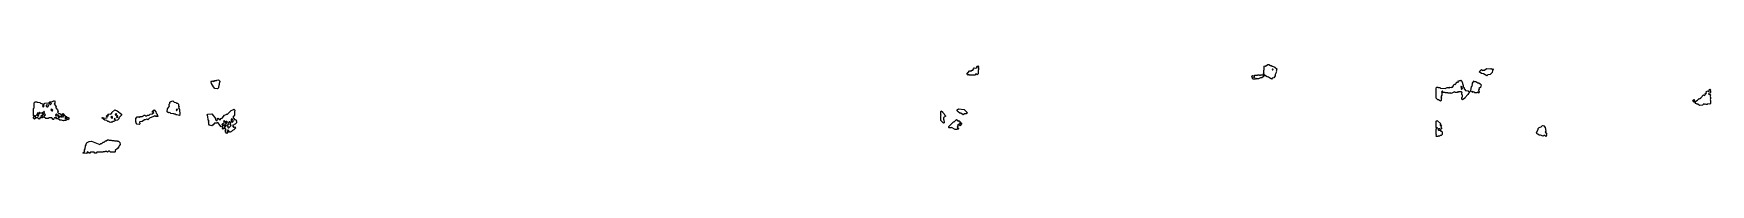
# Model space of a CAD drawing. Header units: millimetres. Extents: x 0 to 6120, y 0 to 324.
import ezdxf

# ---------------------------------------------------------------- set-up
doc = ezdxf.new("R2010")
doc.units = ezdxf.units.MM
doc.layers.add('Y', color=7, linetype='Continuous')

msp = doc.modelspace()

# ---------------------------------------------------------------- linework, layer by layer
at = {"layer": 'Y'}
for points in [[(3406.9, 289.4), (3416, 301.6), (3418.9, 301.6), (3420.3, 300.2), (3425.8, 304.5), (3427.2, 303.1), (3432, 309.4), (3430.6, 310.8), (3432.8, 313.1), (3438.3, 311.6), (3441.2, 313.1), (3442.5, 311.7), (3444.5, 313.7), (3443.1, 315.1), (3444.5, 318), (3446.7, 320.2), (3448.9, 318), (3447.5, 315.1), (3448.9, 313.7), (3448.9, 305.1), (3447.5, 303.6), (3447.5, 290.8), (3443.9, 287.1), (3439.8, 290), (3435.6, 285.7), (3416, 285.7), (3413.3, 288.5), (3410.5, 285.7), (3406.9, 289.4)], [(4489.4, 290.9), (4492, 293.7), (4490.7, 295.1), (4490.7, 303.7), (4492.1, 305.1), (4492.1, 318), (4494.1, 320.2), (4496.8, 318.8), (4504.8, 324.5), (4508.9, 324.5), (4514.2, 321.6), (4516.9, 321.6), (4519.6, 318.8), (4522.2, 318.8), (4530.3, 314.5), (4539, 308), (4536.3, 305.1), (4536.3, 302.2), (4535, 300.8), (4536.3, 298), (4532.3, 287.9), (4532.3, 283.6), (4526.3, 275.7), (4520.9, 274.3), (4518.2, 271.4), (4507.5, 278.6), (4502.1, 280), (4489.4, 287.9), (4489.4, 290.9)], [(4524.1, 306.5), (4522.2, 308.5), (4520.3, 306.5), (4522.2, 304.5), (4524.1, 306.5)], [(5292.1, 290), (5285.3, 291.4), (5276.4, 298), (5285.4, 305.9), (5289.4, 303.1), (5290.8, 304.5), (5296.2, 304.5), (5303, 310.2), (5317.9, 308.8), (5320.6, 310.2), (5323.3, 307.4), (5326, 308.8), (5328.2, 306.5), (5325.4, 302.2), (5324.1, 295.1), (5320.7, 291.5), (5316.6, 288.6), (5308.5, 287.2), (5304.4, 282.8), (5292.1, 290)], [(661.9, 237.2), (656.4, 243.6), (649.1, 255.1), (647.9, 260.8), (651, 264.5), (655.9, 263.1), (658.4, 264.5), (659.6, 263.1), (661.9, 265.9), (668, 265.9), (669.2, 267.3), (675.4, 268.8), (679.7, 263.7), (679.7, 262.2), (677.3, 255.1), (677.3, 250.8), (676, 249.4), (676, 245.1), (674.8, 243.6), (674.8, 239.4), (671.7, 235.7), (661.9, 237.2)], [(4455.4, 283.1), (4458.1, 285.9), (4467.4, 285.9), (4468.8, 287.3), (4472.8, 287.3), (4474.2, 285.9), (4478.1, 285.9), (4479.4, 287.3), (4486.2, 287.3), (4491, 282.2), (4483.5, 275.7), (4478.2, 275.7), (4471.5, 272.9), (4464.8, 272.9), (4462.1, 274.3), (4459.5, 271.4), (4450.7, 270.7), (4446.7, 282.3), (4448.7, 284.5), (4455.4, 283.1)], [(4455.4, 281.4), (4452.3, 279.4), (4454.1, 277.4), (4457.3, 279.4), (4455.4, 281.4)], [(5119.4, 202.2), (5119.4, 239.4), (5121.5, 241.6), (5125.7, 241.6), (5127, 240.2), (5133.8, 240.2), (5135.1, 238.8), (5152.7, 237.3), (5159.4, 240.2), (5164.9, 240.2), (5166.2, 238.8), (5168.9, 241.6), (5174.3, 240.2), (5175.7, 241.6), (5178.4, 241.6), (5183.1, 246.6), (5183.1, 249.4), (5186.5, 253.1), (5189.2, 251.7), (5192.5, 255.1), (5192.5, 258), (5194.6, 260.2), (5197.4, 260.2), (5198.7, 258.8), (5200.6, 260.8), (5199.3, 263.7), (5201.4, 266), (5202.8, 264.5), (5204.2, 266), (5205.5, 264.5), (5209.6, 267.4), (5213, 263.7), (5218.5, 248), (5218.5, 243.7), (5221.2, 240.8), (5219.8, 238), (5225.9, 230.2), (5236.7, 228.8), (5241.5, 225.1), (5234.7, 215), (5223.9, 203.6), (5223.9, 202.2), (5215, 195.7), (5212.9, 197.9), (5212.9, 203.7), (5215.6, 206.6), (5215.6, 212.2), (5212.9, 215.1), (5212.9, 220.9), (5214.2, 222.2), (5212.2, 224.3), (5201.4, 224.3), (5200.1, 225.7), (5197.4, 222.9), (5193.3, 222.9), (5192, 224.2), (5190.7, 222.9), (5187.9, 222.9), (5186.5, 224.3), (5174.3, 218.6), (5173, 220), (5163.5, 220), (5162.1, 221.4), (5154, 221.4), (5152.7, 222.9), (5144.5, 222.9), (5142.4, 225.1), (5143.8, 226.5), (5141.9, 228.5), (5138.6, 225.1), (5139.9, 223.7), (5139.9, 212.2), (5137.3, 209.4), (5138.6, 208), (5135.9, 205.1), (5138.6, 202.3), (5137.2, 199.4), (5137.2, 193.6), (5135.1, 191.4), (5128.3, 195.7), (5125.6, 195.7), (5119.4, 202.2)], [(5215.5, 236.5), (5212.8, 239.4), (5214.2, 242.2), (5210.9, 245.7), (5209, 242.3), (5211.7, 239.4), (5210.4, 238), (5211.7, 236.5), (5210.4, 235.1), (5212.3, 233.1), (5215.5, 236.5)], [(5261, 221.4), (5255.6, 224.3), (5254.2, 222.8), (5251.5, 225.7), (5248.8, 224.3), (5243.9, 227.9), (5245.4, 229.4), (5248.1, 243.7), (5252.1, 248), (5250.7, 250.8), (5252.1, 252.3), (5252.1, 256.6), (5258.3, 264.5), (5259.7, 263.1), (5263.8, 263.1), (5271.9, 257.3), (5274.6, 257.3), (5280, 254.5), (5283.5, 250.8), (5280.7, 240.8), (5275.4, 236.5), (5276.7, 233.7), (5274, 230.8), (5276.7, 225.1), (5275.4, 223.7), (5276.7, 222.2), (5274.6, 220), (5270.5, 224.2), (5267.8, 221.4), (5261, 221.4)], [(71.8, 124.3), (66.3, 130), (56.6, 130), (53.8, 127.1), (45.4, 127.1), (39, 132.2), (40.4, 138), (43.2, 140.8), (39, 145.1), (40.4, 146.5), (38.4, 148.5), (37.1, 147.1), (31.5, 150), (29.5, 148), (35, 142.3), (35, 140.8), (32.9, 138.6), (28.7, 138.6), (26.7, 136.5), (30.1, 133.1), (32.9, 134.5), (35.1, 132.2), (32.9, 130), (30.1, 131.4), (28.7, 130), (25.9, 132.8), (20.3, 125.7), (14.7, 130), (9.2, 130), (3.6, 125.7), (0, 129.3), (0, 132.3), (2.2, 134.5), (5, 133.1), (8.3, 136.5), (6.4, 138.5), (2.2, 135.7), (0, 137.9), (0, 163.7), (2.8, 166.6), (2.8, 185.1), (6.3, 188.8), (12, 188.8), (13.4, 187.3), (23.1, 185.9), (25.9, 183.1), (32.9, 181.6), (37, 178.8), (41.2, 183.1), (55.2, 184.5), (60.8, 178.8), (62.1, 178.8), (65.5, 182.2), (63.5, 184.3), (59.3, 184.3), (57.1, 186.5), (59.3, 188.8), (69.1, 190.2), (76.1, 193.1), (78.3, 190.9), (78.3, 183.6), (75.5, 179.4), (82.5, 170.8), (81.1, 169.3), (81.1, 166.6), (88, 159.4), (89.4, 153.7), (88, 150.8), (92.8, 145.9), (95.6, 145.9), (103.4, 140.8), (97.8, 135.1), (99.8, 133.1), (105.3, 133.1), (106.7, 134.5), (108.1, 133.1), (110.1, 135.1), (104.5, 143.7), (106.7, 146), (115.2, 135.9), (119.3, 134.5), (122.1, 131.6), (126.3, 131.6), (128.4, 129.4), (128.4, 125), (124.9, 122.8), (119.9, 126.5), (116.5, 131.4), (114.5, 129.4), (120.1, 122.2), (117.9, 120), (111, 120), (109.6, 118.6), (102.5, 121.4), (95.6, 121.4), (88.6, 127.1), (84.4, 125.7), (82.2, 128), (85, 130.8), (83, 132.8), (78.9, 130), (76.1, 130), (74.1, 128), (75.5, 126.5), (73.3, 124.3), (71.8, 124.3)], [(501.2, 145.7), (497, 150), (492.9, 148.6), (487.9, 152.2), (489.3, 162.3), (496.2, 172.2), (493.4, 175.1), (494.9, 176.6), (494.9, 179.4), (497.6, 182.3), (497.6, 186.6), (501.2, 190.2), (508.2, 191.6), (513.8, 187.3), (519.4, 185.9), (522.2, 183.1), (525, 183.1), (528.5, 179.4), (528.5, 172.3), (531.3, 169.4), (528.5, 166.5), (532.7, 160.9), (534.1, 142.3), (535.5, 140.8), (533.3, 138.6), (523.5, 141.4), (519.3, 141.4), (517.9, 142.9), (513.7, 142.9), (512.3, 144.3), (501.2, 145.7)], [(6056.1, 193.7), (6059.6, 197.4), (6061.8, 195.1), (6060.4, 192.3), (6063.2, 189.4), (6061, 187.1), (6058.9, 187.9), (6056.1, 193.7)], [(6074.6, 180), (6071.9, 180), (6067.7, 182.9), (6062.9, 188), (6073.2, 194.5), (6078.7, 200.2), (6080.1, 198.8), (6085.5, 203), (6095.1, 214.5), (6099.2, 211.7), (6102.5, 215.1), (6099.7, 218), (6101.9, 220.2), (6104.6, 218.8), (6106.6, 220.8), (6103.8, 223.7), (6107.4, 227.4), (6108.7, 226), (6111.5, 228.8), (6114.2, 226), (6117.5, 229.4), (6116.1, 232.3), (6118.3, 234.5), (6120.5, 232.3), (6119.1, 229.4), (6120.5, 228), (6120.5, 222.2), (6118.3, 220), (6116.9, 221.4), (6113.7, 218), (6116.9, 214.5), (6118.3, 216), (6120.5, 213.7), (6119.1, 209.4), (6120.5, 208), (6119.1, 206.5), (6120.5, 205.1), (6120.5, 199.3), (6119.1, 198), (6120.5, 196.5), (6119.1, 195.1), (6120.5, 193.7), (6120.5, 182.2), (6118.3, 180), (6111.5, 181.4), (6108.8, 178.6), (6104.6, 178.6), (6103.3, 180), (6100.6, 178.6), (6096.5, 181.4), (6091, 175.7), (6080.7, 175), (6074.6, 180)], [(16.2, 148.6), (12.8, 145.1), (14.2, 143.7), (11.4, 140.8), (16.1, 135.9), (19.5, 138), (15.3, 143.7), (17.5, 145.9), (21.7, 144.5), (25.1, 148), (23.1, 150), (18.9, 147.1), (16.2, 148.6)], [(37, 177.1), (32.3, 173.7), (35.6, 168.8), (39, 173.7), (37, 177.1)], [(40.4, 152.2), (38.4, 154.2), (36.5, 152.2), (38.4, 150.2), (40.4, 152.2)], [(52.3, 170.2), (55.7, 175.1), (53.7, 177.1), (51, 175.7), (48.2, 177.1), (46.2, 175.1), (46.2, 172.3), (48.2, 170.2), (52.3, 170.2)], [(63, 159.4), (66.4, 155.9), (69.1, 155.9), (71, 157.9), (64.9, 161.4), (63, 159.4)], [(79.7, 140.8), (81.7, 137.4), (86.4, 142.2), (84.4, 144.3), (79.7, 140.8)], [(96.1, 133.7), (90, 141.4), (88, 138), (92.8, 131.7), (96.1, 133.7)], [(271.2, 135.9), (273.2, 138), (270.4, 140.8), (272.6, 143.1), (279.6, 144.5), (282.4, 143.1), (285.8, 146.6), (285.8, 149.4), (296.3, 158.8), (304.7, 155.9), (320.8, 143.7), (320.8, 139.3), (311.1, 129.4), (312.5, 128), (306.1, 121.4), (299.2, 120), (297.7, 118.5), (296.3, 120), (293.6, 117.1), (290.8, 117.1), (286.6, 114.3), (283.8, 114.3), (282.4, 112.8), (276.8, 114.3), (274, 117.1), (271.2, 117.1), (267, 120), (260, 121.4), (249.4, 129.4), (253.1, 131.7), (255.9, 128.8), (265.7, 130.2), (267, 128.8), (269, 132.2), (264.8, 136.5), (267, 138.8), (271.2, 135.9)], [(288.6, 129.4), (288.6, 132.2), (285.2, 135.7), (281.8, 132.2), (286.6, 127.4), (288.6, 129.4)], [(296.3, 123.1), (298.3, 126.5), (296.3, 128.5), (294.4, 125.1), (296.3, 123.1)], [(301.9, 145.7), (298.5, 142.2), (300.5, 138.9), (303.9, 143.7), (301.9, 145.7)], [(306.7, 135.1), (308, 136.5), (306.1, 138.5), (302.7, 135.1), (304.1, 133.7), (302.7, 132.2), (304.7, 130.2), (308, 132.3), (306.7, 135.1)], [(412, 137.3), (416.2, 140.2), (421.7, 140.2), (425.9, 143.1), (432.9, 144.5), (439.1, 149.4), (437.1, 151.4), (435.7, 149.9), (433.5, 153.7), (439.9, 158.8), (446.3, 152.3), (447.7, 146.6), (451.9, 142.2), (450.5, 140.8), (454.7, 136.5), (452.5, 134.3), (446.8, 134.3), (442.7, 137.1), (438.5, 134.3), (431.6, 132.9), (423.2, 128.6), (417.6, 122.8), (413.4, 125.7), (407.9, 122.9), (405.1, 122.9), (396.7, 117.2), (388.4, 115.7), (386.3, 113.6), (387.7, 107.9), (385.6, 105.7), (377.1, 107.2), (375, 109.4), (376.4, 112.2), (373.6, 115.1), (373.6, 128), (378.5, 133.1), (385.6, 133.1), (386.9, 131.7), (389.7, 134.5), (396.6, 134.5), (403.6, 140.2), (406.5, 140.2), (409.3, 137.3), (412, 137.3)], [(520.2, 158), (522.1, 156), (525.5, 160.8), (523.5, 162.8), (520.2, 158)], [(690.4, 95.1), (687.5, 98.5), (685, 97.1), (672.9, 112.8), (668.1, 110), (660.8, 110), (656, 104.3), (651.1, 101.4), (642.5, 102.9), (639.4, 106.5), (639.4, 112.2), (638.2, 113.7), (640.6, 117.9), (637, 122.2), (635.8, 135.1), (633.3, 139.4), (636.4, 143.1), (651.1, 144.5), (663.9, 128), (663.9, 123.7), (666.9, 120.2), (669.2, 120.2), (672.2, 123.7), (671, 125.1), (674.1, 128.8), (681.4, 123.1), (685, 127.3), (688.6, 128.8), (697.1, 140.2), (703.2, 141.6), (704.4, 143.1), (708.1, 143.1), (721.4, 157.3), (727.5, 158.8), (731.2, 161.7), (734.3, 158), (734.3, 155.1), (733.1, 153.6), (733.1, 139.4), (727.1, 132.2), (734.8, 123.1), (737.3, 124.5), (740.4, 120.8), (739.2, 118), (740.4, 116.6), (740.4, 112.2), (736.1, 107.2), (732.4, 105.7), (730, 102.8), (728.7, 104.2), (725.8, 100.8), (731.2, 94.5), (734.8, 97.4), (738, 93.7), (731.2, 85.7), (726.4, 84.3), (722.7, 80), (717.8, 77.1), (716.6, 77.1), (709.3, 85.7), (706.4, 82.2), (708.8, 76.5), (705.7, 72.8), (703.8, 73.6), (698.9, 80.8), (702.5, 87.9), (697.2, 94.2), (692.3, 88.5), (689.2, 92.2), (690.4, 95.1)], [(730.4, 119.4), (723.9, 127.1), (721, 123.6), (721, 118), (725.1, 113.1), (730.4, 119.4)], [(3310.9, 138), (3312.2, 139.4), (3310.9, 140.8), (3310.9, 153.7), (3313.1, 155.9), (3318, 152.3), (3318, 150.9), (3323.6, 145.2), (3325, 140.9), (3329.2, 136.5), (3320.8, 130.8), (3320.8, 123.7), (3322.2, 122.3), (3323.6, 112.2), (3321.4, 110), (3310.9, 120.8), (3310.9, 138)], [(3347.9, 92.9), (3342.3, 92.9), (3340.1, 95.1), (3340.1, 98), (3357.6, 115.9), (3360.4, 115.9), (3368.7, 124.5), (3373.8, 120.8), (3372.4, 119.4), (3374.3, 117.4), (3375.7, 118.8), (3378.5, 118.8), (3383.5, 113.7), (3382.1, 112.2), (3384.1, 110.2), (3385.5, 111.7), (3387.7, 109.4), (3381.3, 101.4), (3377.1, 105.7), (3372.4, 102.2), (3373.7, 99.4), (3371, 96.5), (3376.6, 90.8), (3374.4, 88.6), (3371.6, 88.6), (3370.2, 87.1), (3363.9, 87.9), (3350.7, 94.3), (3347.9, 92.9)], [(3381.3, 147.1), (3374.3, 151.5), (3370.7, 155.1), (3370.7, 159.4), (3375.7, 163.1), (3396.6, 160.2), (3404.3, 153.7), (3408.6, 147.9), (3403.6, 144.3), (3398, 144.3), (3392.4, 141.4), (3384, 147.1), (3381.3, 147.1)], [(687, 105.1), (691.1, 100.2), (695.3, 103.7), (695.3, 105.1), (691.1, 109.9), (687, 105.1)], [(696, 119.9), (693.1, 116.5), (696, 113.1), (698.9, 116.5), (696, 119.9)], [(703.7, 102.2), (700.8, 105.7), (695.5, 99.4), (698.4, 96), (703.7, 102.2)], [(703.3, 117.1), (699.1, 112.2), (702, 108.8), (707.4, 113.7), (704.4, 117.1), (703.3, 117.1)], [(710, 110.8), (711.3, 107.9), (706.4, 102.2), (710.1, 96.5), (708.8, 95.1), (711.8, 91.7), (721.9, 102.3), (717.1, 107.9), (719.5, 112.2), (716.6, 115.7), (714.2, 115.7), (710, 110.8)], [(3379.9, 111.4), (3377.9, 109.4), (3379.9, 107.4), (3381.8, 109.4), (3379.9, 111.4)], [(5120.8, 67.9), (5119.4, 69.3), (5119.4, 89.4), (5121.6, 91.7), (5122.9, 90.2), (5124.8, 92.2), (5122.9, 94.2), (5121.6, 92.8), (5119.4, 95.1), (5119.4, 118), (5122.9, 120.2), (5135.9, 108), (5133.2, 103.7), (5135.1, 101.7), (5136.5, 103.1), (5138.6, 100.8), (5135.9, 96.5), (5138.6, 93.7), (5138.6, 89.3), (5135.1, 87.1), (5132.3, 90), (5128.4, 90), (5126.4, 86.5), (5128.4, 84.5), (5133.8, 84.5), (5136.5, 81.6), (5139.2, 81.6), (5141.3, 79.4), (5141.3, 69.3), (5137.8, 65.7), (5135.1, 65.7), (5131.1, 62.9), (5127, 62.9), (5125.7, 61.4), (5120.8, 62.2), (5119.4, 63.6), (5120.8, 67.9)], [(5510.2, 62.8), (5500.7, 67.1), (5495.2, 67.1), (5491.2, 70), (5488.4, 70), (5485, 76.5), (5491.8, 88), (5491.8, 90.9), (5495.2, 94.5), (5502, 97.3), (5507.5, 101.7), (5508.8, 100.2), (5510.1, 101.7), (5512.9, 100.2), (5517.7, 95.1), (5519.1, 80.8), (5517.7, 78), (5521.8, 73.7), (5521.8, 69.3), (5520.4, 68), (5523.2, 65.1), (5519.6, 61.4), (5515.5, 65.7), (5512.9, 65.7), (5510.2, 62.8)], [(246.1, 35.9), (248.9, 35.9), (254.5, 41.6), (257.3, 41.6), (262.8, 45.9), (265.6, 45.9), (269.8, 50.2), (274.1, 50.2), (275.5, 48.8), (283.8, 48.8), (285.2, 47.3), (293.6, 47.3), (295, 45.9), (304.7, 45.9), (306.1, 44.5), (310.3, 44.5), (315.2, 39.4), (316.6, 32.2), (312.4, 27.9), (311, 23.6), (306.8, 17.9), (298.5, 10.8), (298.5, 6.5), (296.4, 4.3), (280.9, 4.3), (276.8, 8.6), (274.1, 8.6), (269.8, 4.2), (267, 7.1), (261.5, 7.1), (260.1, 5.7), (254.5, 5.7), (253.1, 4.3), (230.8, 4.3), (228.1, 1.4), (223.8, 1.4), (221, 4.3), (208.5, 4.3), (205.8, 1.4), (202.9, 1.4), (197.4, 5.7), (193.2, 0), (181.3, 0.7), (179.8, 2.3), (186.7, 8), (185.4, 9.3), (185.4, 13.7), (188.2, 16.6), (189.6, 28), (192.4, 30.9), (193.8, 38), (195.9, 40.2), (202.9, 43.1), (211.3, 44.5), (241.9, 33.1), (246.1, 35.9)]]:
    msp.add_lwpolyline(points, close=True, dxfattribs=at)

doc.saveas('drawing.dxf')
